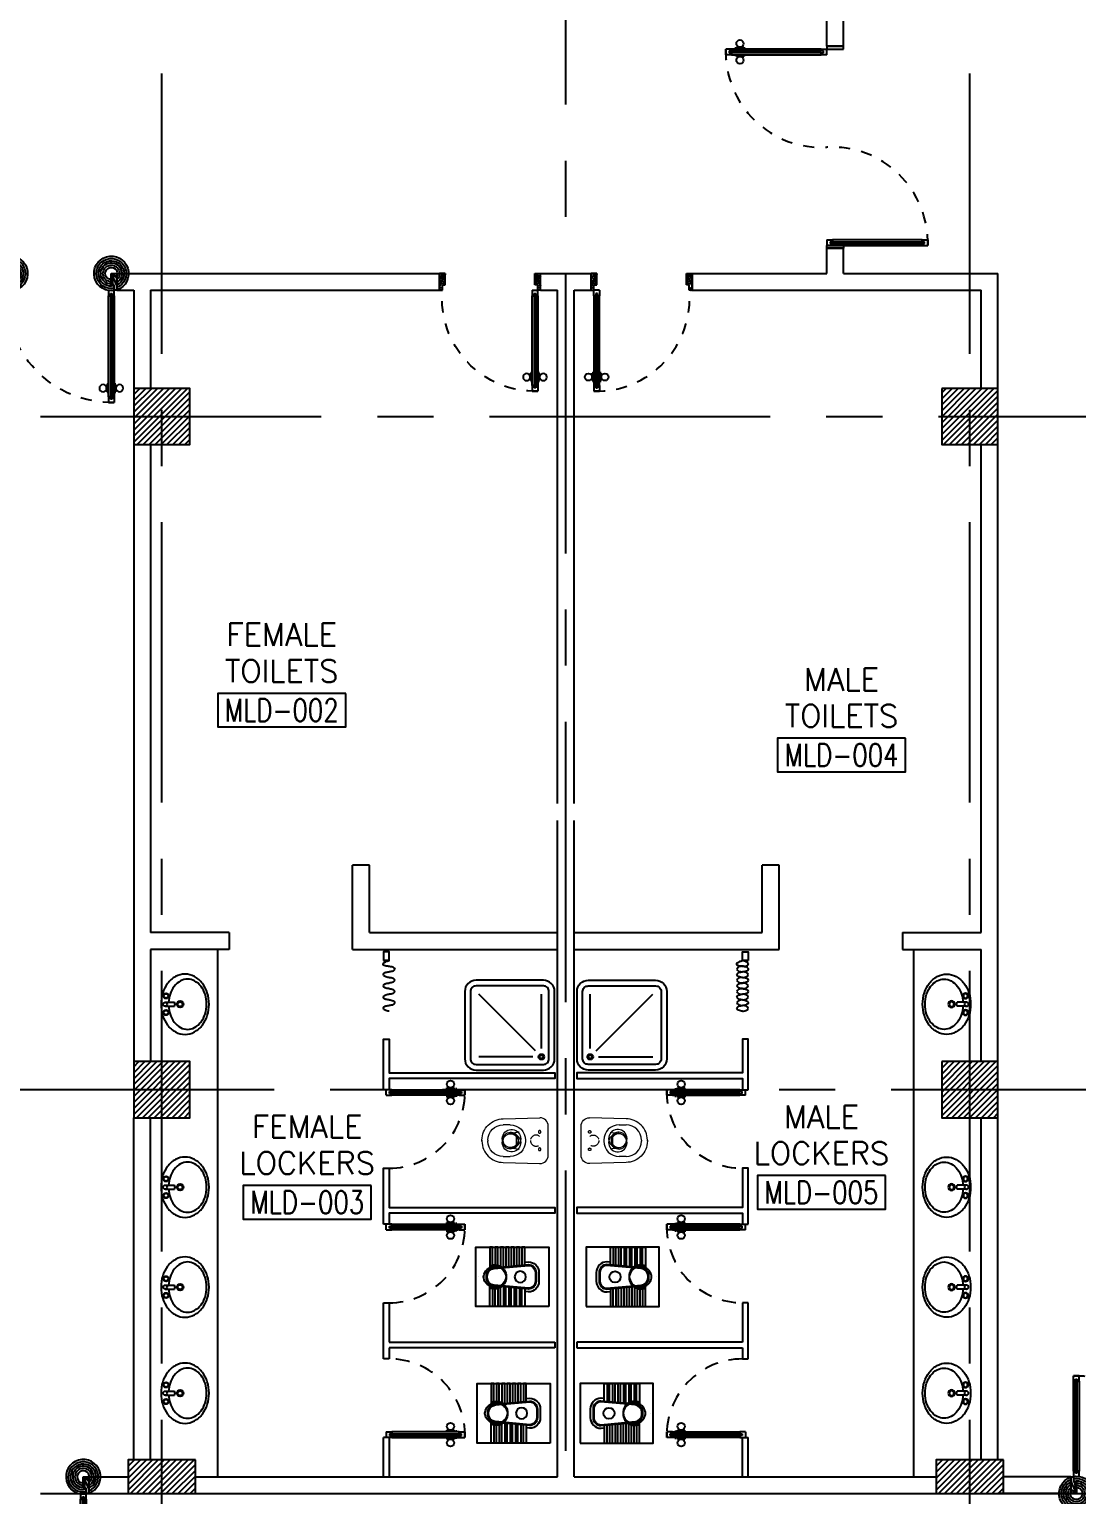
# Model space of a CAD drawing. Extents: x 0 to 93.3, y -13.5 to 76.8.
# Drawn here: x 12.6 to 21.93, y 33.01 to 46.07 of the extents above; entities that cross this region are included whole.
import ezdxf
from ezdxf.enums import TextEntityAlignment as Align

# ---------------------------------------------------------------- set-up
doc = ezdxf.new("R2010")
doc.units = 0
doc.header["$MEASUREMENT"] = 0
for name, pattern in [('CENTERX2', [4, 2.5, -0.5, 0.5, -0.5]), ('HIDDEN', [0.375, 0.25, -0.125]), ('HIDDEN2', [0.1875, 0.125, -0.0625])]:
    doc.linetypes.add(name, pattern=pattern)
doc.layers.get('0').update_dxf_attribs({"color": 11, "linetype": 'CONTINUOUS'})
for name, color, linetype in [('AXES', 11, 'CENTERX2'), ('COL', 11, 'CONTINUOUS'), ('CURT', 11, 'CONTINUOUS'), ('DIM', 11, 'CONTINUOUS'), ('DOOR', 11, 'CONTINUOUS'), ('FIX', 11, 'CONTINUOUS'), ('HAT', 11, 'CONTINUOUS'), ('PART', 11, 'CONTINUOUS'), ('RM-BOX', 11, 'CONTINUOUS'), ('RM-NAME', 11, 'CONTINUOUS'), ('RM-NO', 11, 'CONTINUOUS'), ('WALL', 11, 'CONTINUOUS')]:
    doc.layers.add(name, color=color, linetype=linetype)
doc.styles.add('ROMANS', font='ROMANS.shx', dxfattribs={"width": 0.6})

# ---------------------------------------------------------------- blocks, each defined once
blk = doc.blocks.new('A$C272A55A0')
at = {"layer": 'DOOR', "color": 0, "linetype": 'ByBlock'}
for p, q in [((0, 900), (0, 1050)), ((50, 1050), (0, 1050)), ((50, 950), (50, 1050)), ((1750, 950), (1750, 1050)), ((1750, 1050), (1800, 1050)), ((1800, 1050), (1800, 900)), ((25, 950), (50, 950)), ((25, 900), (25, 950)), ((1775, 950), (1750, 950)), ((1775, 900), (1775, 950)), ((0, 900), (25, 900)), ((75, 900), (25, 900)), ((25, 850), (25, 900)), ((42, 850), (25, 850)), ((58, 870), (42, 870)), ((42, 870), (42, 850)), ((58, 850), (58, 870)), ((75, 850), (58, 850)), ((75, 900), (75, 850)), ((1725, 900), (1775, 900)), ((1725, 900), (1725, 850)), ((1725, 850), (1742, 850)), ((1742, 870), (1758, 870)), ((1742, 850), (1742, 870)), ((1758, 870), (1758, 850)), ((1758, 850), (1775, 850)), ((1800, 900), (1775, 900)), ((1775, 850), (1775, 900)), ((1718, 160), (1709, 160)), ((1709, 95), (1709, 160)), ((1725, 173), (1718, 173)), ((1718, 173), (1718, 83)), ((1718, 95), (1718, 160)), ((1775, 173), (1782, 173)), ((1782, 173), (1782, 83)), ((1782, 160), (1791, 160)), ((1782, 95), (1782, 160)), ((1791, 95), (1791, 160)), ((25, 50), (42, 50)), ((25, 50), (25, 0)), ((25, 0), (75, 0)), ((75, 0), (25, 0)), ((42, 50), (42, 30)), ((42, 30), (58, 30)), ((58, 50), (75, 50)), ((58, 50), (58, 30)), ((75, 50), (75, 0)), ((1718, 95), (1709, 95)), ((1725, 83), (1718, 83)), ((1742, 50), (1725, 50)), ((1725, 50), (1725, 0)), ((1775, 0), (1725, 0)), ((1725, 0), (1775, 0)), ((1742, 50), (1742, 30)), ((1758, 30), (1742, 30)), ((1775, 50), (1758, 50)), ((1758, 50), (1758, 30)), ((1775, 83), (1782, 83)), ((1775, 50), (1775, 0)), ((1782, 95), (1791, 95))]:
    blk.add_line(p, q, dxfattribs=at)
at = {"layer": 'DOOR', "color": 9, "linetype": 'ByBlock'}
for p, q in [((50, 1050), (0, 1010)), ((50, 1050), (0, 937)), ((50, 1050), (37, 950)), ((1750, 1050), (1800, 1010)), ((1750, 1050), (1800, 937)), ((1750, 1050), (1763, 950))]:
    blk.add_line(p, q, dxfattribs=at)
at = {"layer": 'DOOR', "linetype": 'ByBlock'}
for p, q in [((25, 850), (25, 50)), ((42, 850), (42, 50)), ((58, 850), (58, 50)), ((75, 50), (75, 850)), ((1725, 50), (1725, 850)), ((1742, 850), (1742, 50)), ((1758, 850), (1758, 50)), ((1775, 850), (1775, 50))]:
    blk.add_line(p, q, dxfattribs=at)
at = {"layer": 'DOOR', "color": 0, "linetype": 'ByBlock'}
for centre in [(1676, 128), (1824, 128)]:
    blk.add_circle(centre, 32.4, dxfattribs=at)
at = {"layer": 'DOOR', "color": 9, "linetype": 'ByBlock'}
for centre, radius, start, end in [((50, 1050), 34.4, 180, 270), ((50, 1050), 14.4, 180, 270), ((1750, 1050), 14.4, 270, 0), ((1750, 1050), 34.4, 270, 0), ((50, 1050), 54.4, 203.2074, 270), ((50, 1050), 74.4, 227.7764, 270), ((50, 1050), 94.4, 238.0182, 270), ((50, 1050), 114, 244.0838, 257.3774), ((50, 1050), 134, 248.1598, 259.28), ((1750, 1050), 54.4, 270, 336.7926), ((1750, 1050), 74.4, 270, 312.2236), ((1750, 1050), 94.4, 270, 301.9818), ((1750, 1050), 114, 282.6226, 295.9162), ((1750, 1050), 134, 280.72, 291.8402), ((50, 1050), 154, 251.1053, 256.2858), ((1750, 1050), 154, 283.7142, 288.8947)]:
    blk.add_arc(centre, radius, start, end, dxfattribs=at)
at = {"layer": 'DOOR', "linetype": 'HIDDEN', "ltscale": 0.5}
for centre, start, end in [((50, 851), 268.3174, 3.2965), ((1750, 851), 176.7035, 271.6826)]:
    blk.add_arc(centre, 851, start, end, dxfattribs=at)
at = {"layer": 'WALL', "linetype": 'ByBlock'}
blk.add_line((1800, 900), (1800, 1050), dxfattribs=at)
blk = doc.blocks.new('COL50')
at = {"layer": 'COL'}
blk.add_lwpolyline([(-250, 250), (-250, -250), (250, -250), (250, 250)], close=True, dxfattribs=at)
blk = doc.blocks.new('*X90')
at = {"color": 0}
for p, q in [((193089, 47937), (193552, 48401)), ((193089, 47990), (193499, 48401)), ((193089, 48043), (193446, 48401)), ((193089, 48096), (193393, 48401)), ((193089, 48149), (193340, 48401)), ((193089, 48202), (193287, 48401)), ((193089, 48255), (193234, 48401)), ((193089, 48308), (193181, 48401)), ((193089, 48361), (193128, 48401)), ((193105, 47901), (193589, 48384)), ((193158, 47901), (193589, 48331)), ((193211, 47901), (193589, 48278)), ((193264, 47901), (193589, 48225)), ((193318, 47901), (193589, 48172)), ((193371, 47901), (193589, 48119)), ((193424, 47901), (193589, 48066)), ((193477, 47901), (193589, 48013)), ((193530, 47901), (193589, 47960)), ((193583, 47901), (193589, 47907))]:
    blk.add_line(p, q, dxfattribs=at)
blk = doc.blocks.new('RM1')
at = {"layer": 'RM-BOX'}
blk.add_lwpolyline([(570, -200), (-570, -200), (-570, -500), (570, -500)], close=True, dxfattribs=at)
at = {"layer": 'RM-NAME', "style": 'ROMANS'}
for tag, p in [('ROOMNAME1', (0, 324)), ('ROOMNAME2', (0, 0))]:
    blk.add_attdef(tag, text='', height=200, dxfattribs=at).set_placement(p, align=Align.MIDDLE)
at = {"layer": 'RM-NO', "style": 'ROMANS', "width": 0.8}
blk.add_attdef('ROOMNO', text='', height=200, dxfattribs=at).set_placement((0, -350), align=Align.MIDDLE)
blk = doc.blocks.new('CURT2')
at = {"layer": 'CURT'}
blk.add_lwpolyline([(0, 0, -0.116434), (-19, -31, -0.116434), (-50, -50, -0.56066), (-101, -7, 0.45929), (-150, 50, 0.414214), (-200, 0, -0.414214), (-250, -50, -0.414214), (-300, 0, 0.414214), (-350, 50, 0.414214), (-400, 0, -0.414214), (-450, -50, -0.414214), (-500, 0, 0.414214), (-550, 50, 0.414214), (-600, 0, -0.414214), (-650, -50, -0.414214), (-700, 0, 0.414214), (-750, 50, 0.414214), (-800, 0, -0.414214), (-850, -50, -0.414214), (-900, 0, 0.414214)], format="xyb", dxfattribs=at)
blk = doc.blocks.new('A$C24ED45A6')
at = {"layer": 'DOOR', "color": 0, "linetype": 'ByBlock'}
for p, q in [((909, 1055), (909, 990)), ((918, 1055), (909, 1055)), ((918, 978), (918, 1068)), ((925, 1068), (918, 1068)), ((918, 1055), (918, 990)), ((925, 1100), (925, 1150)), ((925, 1150), (975, 1150)), ((975, 1150), (925, 1150)), ((942, 1100), (925, 1100)), ((942, 1100), (942, 1120)), ((958, 1120), (942, 1120)), ((958, 1100), (958, 1120)), ((975, 1100), (958, 1100)), ((975, 1100), (975, 1150)), ((975, 1068), (982, 1068)), ((982, 978), (982, 1068)), ((982, 1055), (982, 990)), ((982, 1055), (991, 1055)), ((991, 1055), (991, 990)), ((918, 990), (909, 990)), ((925, 978), (918, 978)), ((975, 978), (982, 978)), ((982, 990), (991, 990)), ((0, 0), (0, 150)), ((0, 150), (25, 150)), ((25, 150), (25, 100)), ((925, 150), (925, 200)), ((925, 200), (942, 200)), ((925, 150), (975, 150)), ((942, 200), (942, 180)), ((942, 180), (958, 180)), ((958, 180), (958, 200)), ((958, 200), (975, 200)), ((975, 200), (975, 150)), ((1000, 150), (975, 150)), ((975, 150), (975, 100)), ((1000, 150), (1000, 0)), ((50, 0), (0, 0)), ((25, 100), (50, 100)), ((50, 100), (50, 0)), ((975, 100), (950, 100)), ((950, 100), (950, 0)), ((950, 0), (1000, 0))]:
    blk.add_line(p, q, dxfattribs=at)
at = {"layer": 'DOOR', "linetype": 'ByBlock'}
for p, q in [((925, 1100), (925, 200)), ((942, 200), (942, 1100)), ((958, 200), (958, 1100)), ((975, 200), (975, 1100))]:
    blk.add_line(p, q, dxfattribs=at)
at = {"layer": 'DOOR', "color": 9, "linetype": 'ByBlock'}
for p, q in [((50, 0), (0, 114)), ((50, 0), (0, 40)), ((50, 0), (37, 100)), ((950, 0), (1000, 114)), ((950, 0), (963, 100)), ((950, 0), (1000, 40))]:
    blk.add_line(p, q, dxfattribs=at)
at = {"layer": 'DOOR', "color": 0, "linetype": 'ByBlock'}
for centre in [(876, 1023), (1024, 1023)]:
    blk.add_circle(centre, 32.4, dxfattribs=at)
at = {"layer": 'DOOR', "linetype": 'HIDDEN', "ltscale": 0.5}
blk.add_arc((950, 222), 928, 88.456, 184.4816, dxfattribs=at)
at = {"layer": 'DOOR', "color": 9, "linetype": 'ByBlock'}
for centre, radius, start, end in [((50, 0), 154, 103.7142, 108.8947), ((50, 0), 134, 100.72, 111.8402), ((950, 0), 134, 68.1598, 79.28), ((950, 0), 154, 71.1053, 76.2858), ((50, 0), 114, 102.6226, 115.9162), ((50, 0), 94.4, 90, 121.9818), ((50, 0), 74.4, 90, 132.2236), ((50, 0), 54.4, 90, 156.7926), ((50, 0), 34.4, 90, 180), ((50, 0), 14.4, 90, 180), ((950, 0), 94.4, 58.0182, 90), ((950, 0), 74.4, 47.7764, 90), ((950, 0), 54.4, 23.2074, 90), ((950, 0), 34.4, 0, 90), ((950, 0), 14.4, 0, 90), ((950, 0), 114, 64.0838, 77.3774)]:
    blk.add_arc(centre, radius, start, end, dxfattribs=at)
at = {"layer": 'WALL'}
blk.add_line((1000, 0), (1000, 150), dxfattribs=at)
blk = doc.blocks.new('DOOR90')
at = {"layer": 'DOOR', "color": 7, "linetype": 'ByBlock'}
for p, q in [((-150, 0), (0, 0)), ((-150, 0), (-150, -25)), ((0, -50), (-114, 0)), ((0, -50), (-40, 0)), ((0, -50), (0, 0)), ((-1000, -25), (-1050, -25)), ((-1050, -75), (-1050, -25)), ((-1050, -25), (-1050, -75)), ((-1000, -75), (-1050, -75)), ((-1000, -42), (-1020, -42)), ((-1020, -42), (-1020, -58)), ((-1000, -58), (-1020, -58)), ((-1000, -25), (-1000, -42)), ((-1000, -58), (-1000, -75)), ((-878, -18), (-968, -18)), ((-968, -25), (-968, -18)), ((-968, -75), (-968, -82)), ((-878, -82), (-968, -82)), ((-955, -9), (-890, -9)), ((-955, -18), (-955, -9)), ((-955, -18), (-890, -18)), ((-955, -82), (-890, -82)), ((-955, -82), (-955, -91)), ((-955, -91), (-890, -91)), ((-890, -18), (-890, -9)), ((-890, -82), (-890, -91)), ((-878, -25), (-878, -18)), ((-878, -75), (-878, -82)), ((-200, -25), (-150, -25)), ((-200, -42), (-200, -25)), ((-180, -42), (-200, -42)), ((-200, -58), (-180, -58)), ((-200, -75), (-200, -58)), ((-150, -75), (-200, -75)), ((-180, -58), (-180, -42)), ((-150, -25), (-100, -25)), ((-150, -75), (-150, -25)), ((-100, -25), (-100, -50)), ((0, -50), (-100, -37)), ((-100, -50), (0, -50)), ((-150, -875), (-100, -875)), ((-150, -900), (-150, -875)), ((-150, -900), (0, -900)), ((0, -900), (-150, -900)), ((0, -850), (-114, -900)), ((-100, -875), (-100, -850)), ((0, -850), (-100, -863)), ((-100, -850), (0, -850)), ((0, -850), (-40, -900)), ((0, -850), (0, -900))]:
    blk.add_line(p, q, dxfattribs=at)
at = {"layer": 'DOOR', "linetype": 'ByBlock'}
for p, q in [((-200, -25), (-1000, -25)), ((-200, -42), (-1000, -42)), ((-200, -58), (-1000, -58)), ((-1000, -75), (-200, -75))]:
    blk.add_line(p, q, dxfattribs=at)
at = {"layer": 'DOOR', "color": 7, "linetype": 'ByBlock'}
for centre in [(-923, 24), (-923, -124)]:
    blk.add_circle(centre, 32.4, dxfattribs=at)
for centre, radius, start, end in [((0, -50), 154, 161.1053, 166.2858), ((0, -50), 94.4, 148.0182, 180), ((0, -50), 134, 158.1598, 169.28), ((0, -50), 114, 154.0838, 167.3774), ((0, -50), 74.4, 137.7764, 180), ((0, -50), 54.4, 113.2074, 180), ((0, -50), 34.4, 90, 180), ((0, -50), 14.4, 90, 180), ((0, -850), 154, 193.7142, 198.8947), ((0, -850), 134, 190.72, 201.8402), ((0, -850), 94.4, 180, 211.9818), ((0, -850), 74.4, 180, 222.2236), ((0, -850), 54.4, 180, 246.7926), ((0, -850), 34.4, 180, 270), ((0, -850), 14.4, 180, 270)]:
    blk.add_arc(centre, radius, start, end, dxfattribs=at)
at = {"layer": 'DOOR', "linetype": 'HIDDEN', "ltscale": 0.5}
blk.add_arc((-222, -50), 828, 178.2701, 275.003, dxfattribs=at)
blk = doc.blocks.new('*X120')
at = {"color": 0}
for p, q in [((73379, 41931), (73850, 42401)), ((73379, 41984), (73797, 42401)), ((73379, 42037), (73744, 42401)), ((73379, 42090), (73690, 42401)), ((73379, 42143), (73637, 42401)), ((73379, 42196), (73584, 42401)), ((73379, 42249), (73531, 42401)), ((73379, 42302), (73478, 42401)), ((73379, 42355), (73425, 42401)), ((73403, 41901), (73879, 42378)), ((73456, 41901), (73879, 42325)), ((73509, 41901), (73879, 42272)), ((73562, 41901), (73879, 42219)), ((73615, 41901), (73879, 42165)), ((73668, 41901), (73879, 42112)), ((73721, 41901), (73879, 42059)), ((73774, 41901), (73879, 42006)), ((73827, 41901), (73879, 41953))]:
    blk.add_line(p, q, dxfattribs=at)
blk = doc.blocks.new('*X118')
at = {"color": 0}
for p, q in [((73379, 47923), (73857, 48401)), ((73379, 47976), (73804, 48401)), ((73379, 48029), (73751, 48401)), ((73379, 48082), (73698, 48401)), ((73379, 48136), (73645, 48401)), ((73379, 48189), (73592, 48401)), ((73379, 48242), (73539, 48401)), ((73379, 48295), (73486, 48401)), ((73379, 48348), (73433, 48401)), ((73410, 47901), (73879, 48370)), ((73463, 47901), (73879, 48317)), ((73516, 47901), (73879, 48264)), ((73569, 47901), (73879, 48211)), ((73622, 47901), (73879, 48158)), ((73675, 47901), (73879, 48105)), ((73728, 47901), (73879, 48052)), ((73781, 47901), (73879, 47999)), ((73834, 47901), (73879, 47946))]:
    blk.add_line(p, q, dxfattribs=at)
blk = doc.blocks.new('WC')
at = {"layer": 'FIX', "lineweight": 20}
for p, q in [((475, 141), (538, 141)), ((339, 5), (339, -5)), ((395, 76), (490, 60)), ((534, 24), (540, 0)), ((540, 0), (534, -24)), ((674, 5), (674, -5)), ((490, -60), (395, -76)), ((213, -204), (210, -204)), ((538, -141), (475, -141))]:
    blk.add_line(p, q, dxfattribs=at)
at = {"layer": 'FIX', "linetype": 'Continuous', "lineweight": 20}
blk.add_line((420, -47), (420, 45), dxfattribs=at)
at = {"layer": 'FIX', "lineweight": 20}
for points in [[(210, -204, -0.414214), (137, -131), (137, 0), (137, 131, -0.414214), (210, 204)], [(727, -5), (727, 5, 0.414214), (538, 194), (210, 204)], [(727, 5), (727, -5, -0.414214), (538, -194), (210, -204)]]:
    blk.add_lwpolyline(points, format="xyb", dxfattribs=at)
at = {"layer": 'FIX', "linetype": 'HIDDEN2', "lineweight": 20, "ltscale": 0.3}
blk.add_circle((245, 0), 49.8, dxfattribs=at)
at = {"layer": 'FIX', "linetype": 'HIDDEN', "lineweight": 20, "ltscale": 0.05}
for centre in [(213, 78), (213, -77)]:
    blk.add_circle(centre, 11.6, dxfattribs=at)
at = {"layer": 'FIX', "lineweight": 20}
for centre, radius, start, end in [((475, 5), 136, 90, 180), ((538, 5), 136, 360, 90), ((464, -18), 82, 51.0758, 71.504), ((473, -7), 68.2, 27.1532, 51.0758), ((475, -5), 136, 180, 270), ((464, 18), 82, 288.496, 308.9242), ((473, 7), 68.2, 308.9242, 332.8468), ((538, -5), 136, 270, 0)]:
    blk.add_arc(centre, radius, start, end, dxfattribs=at)
at = {"layer": 'FIX', "linetype": 'Continuous', "lineweight": 20}
for centre, start, end in [((443, 46), 88.3879, 182.3338), ((442, -46), 177.6662, 271.6121)]:
    blk.add_arc(centre, 22.3, start, end, dxfattribs=at)
blk = doc.blocks.new('AWC')
at = {"layer": 'FIX'}
for p, q in [((-726, 265), (-726, 66)), ((-700, 265), (-726, 265)), ((-700, 79), (-700, 265)), ((-678, 265), (-678, 82)), ((-652, 265), (-678, 265)), ((-652, 84), (-652, 265)), ((-630, 265), (-630, 86)), ((-604, 265), (-630, 265)), ((-604, 89), (-604, 265)), ((-582, 265), (-582, 91)), ((-556, 265), (-582, 265)), ((-556, 93), (-556, 265)), ((-534, 265), (-534, 95)), ((-508, 265), (-534, 265)), ((-508, 98), (-508, 265)), ((-486, 265), (-486, 100)), ((-460, 265), (-486, 265)), ((-460, 102), (-460, 265)), ((-438, 265), (-438, 104)), ((-412, 265), (-438, 265)), ((-412, 106), (-412, 265)), ((-384, 134), (-412, 131)), ((-825, 0), (-825, 0)), ((-780, 7), (-780, -7)), ((-755, 7), (-755, -7)), ((-748, 7), (-748, -7)), ((-382, 109), (-687, 81)), ((-312, -39), (-312, 39)), ((-287, -39), (-287, 39)), ((-726, -265), (-726, -66)), ((-700, -79), (-700, -265)), ((-687, -81), (-382, -109)), ((-678, -265), (-678, -82)), ((-652, -84), (-652, -265)), ((-630, -265), (-630, -86)), ((-604, -89), (-604, -265)), ((-582, -265), (-582, -91)), ((-556, -93), (-556, -265)), ((-534, -265), (-534, -95)), ((-508, -98), (-508, -265)), ((-486, -265), (-486, -100)), ((-460, -102), (-460, -265)), ((-438, -265), (-438, -104)), ((-412, -106), (-412, -265)), ((-412, -131), (-384, -134)), ((-700, -265), (-726, -265)), ((-652, -265), (-678, -265)), ((-604, -265), (-630, -265)), ((-556, -265), (-582, -265)), ((-508, -265), (-534, -265)), ((-460, -265), (-486, -265)), ((-412, -265), (-438, -265))]:
    blk.add_line(p, q, dxfattribs=at)
at = {"layer": 'FIX', "color": 32}
for p, q in [((-381, 102), (-686, 74)), ((-319, -39), (-319, 39)), ((-686, -74), (-381, -102))]:
    blk.add_line(p, q, dxfattribs=at)
at = {"layer": 'FIX'}
blk.add_lwpolyline([(-198, 265), (-848, 265), (-848, -265), (-198, -265)], close=True, dxfattribs=at)
at = {"layer": 'FIX', "color": 32}
blk.add_circle((-454, 0), 50, dxfattribs=at)
at = {"layer": 'FIX'}
for centre, radius, start, end in [((-382, 39), 95, 0, 90.1311), ((-680, 7), 100, 117.0426, 180), ((-680, 7), 75, 95.2114, 180), ((-382, 39), 70, 0, 90.1311), ((-680, -7), 100, 180, 242.9574), ((-680, -7), 75, 180, 264.7886), ((-382, -39), 95, 270, 0), ((-382, -39), 70, 270, 0)]:
    blk.add_arc(centre, radius, start, end, dxfattribs=at)
at = {"layer": 'FIX', "color": 32}
for centre, radius, start, end in [((-680, 7), 68, 95.2114, 180), ((-382, 39), 63, 0, 90.1311), ((-680, -7), 68, 180, 264.7886), ((-382, -39), 63, 270, 0)]:
    blk.add_arc(centre, radius, start, end, dxfattribs=at)
blk = doc.blocks.new('*X119')
at = {"color": 0}
for p, q in [((80579, 41918), (81062, 42401)), ((80579, 41971), (81009, 42401)), ((80579, 42024), (80956, 42401)), ((80579, 42077), (80903, 42401)), ((80579, 42130), (80850, 42401)), ((80579, 42183), (80797, 42401)), ((80579, 42236), (80744, 42401)), ((80579, 42289), (80691, 42401)), ((80579, 42342), (80638, 42401)), ((80579, 42395), (80585, 42401)), ((80615, 41901), (81079, 42365)), ((80668, 41901), (81079, 42312)), ((80721, 41901), (81079, 42259)), ((80774, 41901), (81079, 42206)), ((80827, 41901), (81079, 42153)), ((80880, 41901), (81079, 42100)), ((80933, 41901), (81079, 42047)), ((80986, 41901), (81079, 41994)), ((81039, 41901), (81079, 41941))]:
    blk.add_line(p, q, dxfattribs=at)
blk = doc.blocks.new('fe-door')
at = {"layer": 'DOOR', "color": 0, "linetype": 'ByBlock'}
for p, q in [((-900, 1775), (-900, 1725)), ((-900, 1725), (-900, 1775)), ((-850, 1775), (-900, 1775)), ((-850, 1725), (-900, 1725)), ((-870, 1758), (-870, 1742)), ((-850, 1758), (-870, 1758)), ((-850, 1742), (-870, 1742)), ((-850, 1775), (-850, 1758)), ((-850, 1742), (-850, 1725)), ((-818, 1775), (-818, 1782)), ((-728, 1782), (-818, 1782)), ((-818, 1725), (-818, 1718)), ((-728, 1718), (-818, 1718)), ((-805, 1782), (-805, 1791)), ((-805, 1791), (-740, 1791)), ((-805, 1782), (-740, 1782)), ((-805, 1718), (-805, 1709)), ((-805, 1718), (-740, 1718)), ((-805, 1709), (-740, 1709)), ((-740, 1782), (-740, 1791)), ((-740, 1718), (-740, 1709)), ((-728, 1775), (-728, 1782)), ((-728, 1725), (-728, 1718)), ((-50, 1758), (-50, 1775)), ((-50, 1775), (0, 1775)), ((-30, 1758), (-50, 1758)), ((-50, 1725), (-50, 1742)), ((-50, 1742), (-30, 1742)), ((0, 1725), (-50, 1725)), ((-30, 1742), (-30, 1758)), ((150, 1800), (0, 1800)), ((0, 1800), (0, 1775)), ((0, 1725), (0, 1775)), ((0, 1775), (150, 1775)), ((150, 1775), (150, 1800)), ((0, 75), (0, 25)), ((0, 75), (50, 75)), ((0, 0), (0, 25)), ((0, 25), (50, 25)), ((150, 25), (0, 25)), ((0, 0), (150, 0)), ((30, 58), (30, 42)), ((50, 58), (30, 58)), ((30, 42), (50, 42)), ((50, 75), (50, 58)), ((50, 42), (50, 25)), ((150, 25), (150, 0)), ((850, 58), (850, 75)), ((850, 75), (900, 75)), ((850, 58), (870, 58)), ((850, 25), (850, 42)), ((850, 42), (870, 42)), ((850, 25), (900, 25)), ((870, 42), (870, 58)), ((900, 25), (900, 75)), ((900, 75), (900, 25))]:
    blk.add_line(p, q, dxfattribs=at)
at = {"layer": 'DOOR', "linetype": 'ByBlock'}
for p, q in [((-50, 1775), (-850, 1775)), ((-50, 1758), (-850, 1758)), ((-50, 1742), (-850, 1742)), ((-850, 1725), (-50, 1725)), ((850, 75), (50, 75)), ((50, 58), (850, 58)), ((50, 42), (850, 42)), ((50, 25), (850, 25))]:
    blk.add_line(p, q, dxfattribs=at)
at = {"layer": 'DOOR', "color": 0, "linetype": 'ByBlock'}
for centre in [(-773, 1824), (-773, 1676)]:
    blk.add_circle(centre, 32.4, dxfattribs=at)
at = {"layer": 'DOOR', "linetype": 'HIDDEN', "ltscale": 0.5}
for centre, start, end in [((-49, 1750), 178.3174, 273.2965), ((49, 50), 358.3174, 93.2965)]:
    blk.add_arc(centre, 851, start, end, dxfattribs=at)
at = {"layer": 'WALL'}
for p, q in [((0, 1800), (150, 1800)), ((0, 0), (150, 0))]:
    blk.add_line(p, q, dxfattribs=at)
at = {"layer": 'WALL', "linetype": 'ByBlock'}
blk.add_line((0, 1800), (150, 1800), dxfattribs=at)
blk = doc.blocks.new('OV')
for p, q in [((-0.02, -0.041), (-0.02, -0.135)), ((0.02, -0.041), (0.02, -0.135))]:
    blk.add_line(p, q)
blk.add_lwpolyline([(-0.3, -0.239, 0.126028), (-0.276, -0.332, 0.105961), (-0.207, -0.412, 0.086149), (-0.113, -0.46, 0.075973), (0, -0.478, 0.075973), (0.113, -0.46, 0.086149), (0.207, -0.412, 0.105961), (0.276, -0.332, 0.126028), (0.3, -0.239, 0.126028), (0.276, -0.145, 0.105961), (0.207, -0.065, 0.086149), (0.113, -0.017, 0.075973), (0, 0, 0.075973), (-0.113, -0.017, 0.086149), (-0.207, -0.065, 0.105961), (-0.276, -0.145, 0.126028)], format="xyb", close=True)
for points in [[(-0.25, -0.264, 0.126028), (-0.232, -0.333, 0.105961), (-0.177, -0.398, 0.086149), (-0.099, -0.438, 0.075973), (0, -0.453, 0.075973), (0.099, -0.438, 0.086149), (0.177, -0.398, 0.105961), (0.232, -0.333, 0.126028), (0.25, -0.264, 0.126028), (0.232, -0.195, 0.105961), (0.177, -0.13, 0.086149), (0.099, -0.09, 0.060606), (0.02, -0.076, 0.075973)], [(-0.02, -0.076, 0.060606), (-0.099, -0.09, 0.086149), (-0.177, -0.13, 0.105961), (-0.232, -0.195, 0.126028), (-0.25, -0.264, 0.126028)]]:
    blk.add_lwpolyline(points, format="xyb")
for centre, radius in [((-0.083, -0.05), 0.027), ((-0.083, -0.05), 0.022), ((0, -0.041), 0.0202), ((0.083, -0.05), 0.027), ((0.083, -0.05), 0.022), ((0, -0.19), 0.0332), ((0, -0.19), 0.0232)]:
    blk.add_circle(centre, radius)
blk.add_arc((0, -0.099), 0.0409, 240.429, 299.571)

msp = doc.modelspace()

# ---------------------------------------------------------------- hatches: boundary and pattern name
at = {"layer": 'HAT'}
h = msp.add_hatch(dxfattribs=at)
h.set_pattern_fill('ANSI31', color=256, scale=0.3, style=0)
h.set_pattern_definition([(45, (-344.765687, -5.511), (-0.0265165043, 0.0265165043), [])])
h.paths.add_polyline_path([(13.7795, 33.02), (13.7795, 33.32), (13.4795, 33.32), (13.4795, 33.02)])
h.paths.add_polyline_path([(14.0795, 33.02), (14.0795, 33.32), (13.7795, 33.32), (13.7795, 33.02)])
h = msp.add_hatch(dxfattribs=at)
h.set_pattern_fill('ANSI31', color=256, scale=0.3, style=0)
h.set_pattern_definition([(45, (-337.565687, -5.511), (-0.0265165043, 0.0265165043), [])])
h.paths.add_polyline_path([(20.9795, 33.02), (20.9795, 33.32), (20.6795, 33.32), (20.6795, 33.02)])
h.paths.add_polyline_path([(21.2795, 33.02), (21.2795, 33.32), (20.9795, 33.32), (20.9795, 33.02)])

# ---------------------------------------------------------------- linework, layer by layer
at = {"layer": 'AXES'}
for p, q in [((13.7795, -12.8215), (13.7795, 76.0748)), ((20.9795, -12.8215), (20.9795, 76.0748)), ((17.3795, 5.4), (17.3795, 63.97)), ((0.7, 42.62), (22.7795, 42.62)), ((22.7795, 36.62), (0.7, 36.62)), ((0.7, 33.02), (22.7795, 33.02))]:
    msp.add_line(p, q, dxfattribs=at)
at = {"layer": 'COL'}
for points in [[(13.5295, 42.87), (13.5295, 42.37), (14.0295, 42.37), (14.0295, 42.87)], [(13.5295, 36.87), (13.5295, 36.37), (14.0295, 36.37), (14.0295, 36.87)], [(14.0795, 33.32), (13.4795, 33.32), (13.4795, 33.02), (14.0795, 33.02)], [(21.2795, 33.32), (20.6795, 33.32), (20.6795, 33.02), (21.2795, 33.02)]]:
    msp.add_lwpolyline(points, close=True, dxfattribs=at)
at = {"layer": 'DOOR', "color": 97, "linetype": 'ByBlock'}
for p, q in [((15.8295, 36.62), (15.7795, 36.62)), ((18.9295, 36.62), (18.3295, 36.62)), ((18.2795, 35.42), (18.2795, 35.37)), ((18.2795, 35.37), (18.2795, 35.42)), ((18.3095, 35.403), (18.3095, 35.387))]:
    msp.add_line(p, q, dxfattribs=at)
at = {"layer": 'DOOR', "linetype": 'ByBlock'}
for p, q in [((15.7795, 36.57), (15.7795, 36.62)), ((15.8095, 36.603), (15.8295, 36.603)), ((15.8095, 36.587), (15.8095, 36.603)), ((15.8295, 36.587), (15.8095, 36.587)), ((15.8295, 36.62), (16.4295, 36.62)), ((15.8295, 36.603), (15.8295, 36.62)), ((15.8295, 36.603), (16.4295, 36.603)), ((15.8295, 36.587), (16.4295, 36.587)), ((15.8295, 36.57), (15.8295, 36.587)), ((16.3198, 36.6272), (16.3198, 36.6362)), ((16.3846, 36.6362), (16.3198, 36.6362)), ((16.3846, 36.6272), (16.3198, 36.6272)), ((16.3846, 36.6272), (16.3846, 36.6362)), ((16.3972, 36.62), (16.3972, 36.6272)), ((16.4072, 36.6272), (16.3972, 36.6272)), ((16.4072, 36.62), (16.4072, 36.6272)), ((16.4295, 36.62), (16.4295, 36.603)), ((16.4295, 36.62), (16.4795, 36.62)), ((16.4295, 36.603), (16.4495, 36.603)), ((16.4295, 36.587), (16.4295, 36.57)), ((16.4295, 36.587), (16.4495, 36.587)), ((16.4495, 36.603), (16.4495, 36.587)), ((16.4795, 36.62), (16.4795, 36.57)), ((16.4795, 36.57), (16.4795, 36.62)), ((18.2795, 36.62), (18.2795, 36.57)), ((18.2795, 36.57), (18.2795, 36.62)), ((18.3295, 36.62), (18.2795, 36.62)), ((18.3095, 36.603), (18.3095, 36.587)), ((18.3295, 36.603), (18.3095, 36.603)), ((18.3295, 36.587), (18.3095, 36.587)), ((18.3295, 36.62), (18.3295, 36.603)), ((18.9295, 36.603), (18.3295, 36.603)), ((18.9295, 36.587), (18.3295, 36.587)), ((18.3295, 36.587), (18.3295, 36.57)), ((18.3519, 36.6272), (18.3619, 36.6272)), ((18.3519, 36.62), (18.3519, 36.6272)), ((18.3619, 36.62), (18.3619, 36.6272)), ((18.3745, 36.6272), (18.3745, 36.6362)), ((18.3745, 36.6362), (18.4393, 36.6362)), ((18.3745, 36.6272), (18.4393, 36.6272)), ((18.4393, 36.6272), (18.4393, 36.6362)), ((18.9295, 36.62), (18.9795, 36.62)), ((18.9295, 36.603), (18.9295, 36.62)), ((18.9495, 36.603), (18.9295, 36.603)), ((18.9295, 36.587), (18.9495, 36.587)), ((18.9295, 36.57), (18.9295, 36.587)), ((18.9495, 36.587), (18.9495, 36.603)), ((18.9795, 36.57), (18.9795, 36.62)), ((15.7795, 36.57), (15.8295, 36.57)), ((16.4295, 36.57), (15.8295, 36.57)), ((16.3198, 36.5628), (16.3198, 36.5538)), ((16.3846, 36.5628), (16.3198, 36.5628)), ((16.3846, 36.5538), (16.3198, 36.5538)), ((16.3846, 36.5628), (16.3846, 36.5538)), ((16.3972, 36.57), (16.3972, 36.5628)), ((16.4072, 36.5628), (16.3972, 36.5628)), ((16.4072, 36.57), (16.4072, 36.5628)), ((16.4295, 36.57), (16.4795, 36.57)), ((18.3295, 36.57), (18.2795, 36.57)), ((18.3295, 36.57), (18.9295, 36.57)), ((18.3519, 36.57), (18.3519, 36.5628)), ((18.3519, 36.5628), (18.3619, 36.5628)), ((18.3619, 36.57), (18.3619, 36.5628)), ((18.3745, 36.5628), (18.3745, 36.5538)), ((18.3745, 36.5628), (18.4393, 36.5628)), ((18.3745, 36.5538), (18.4393, 36.5538)), ((18.4393, 36.5628), (18.4393, 36.5538)), ((18.9795, 36.57), (18.9295, 36.57)), ((15.8295, 35.42), (15.7795, 35.42)), ((15.7795, 35.37), (15.7795, 35.42)), ((15.8095, 35.403), (15.8295, 35.403)), ((15.8095, 35.387), (15.8095, 35.403)), ((15.8295, 35.42), (16.4295, 35.42)), ((15.8295, 35.403), (15.8295, 35.42)), ((15.8295, 35.403), (16.4295, 35.403)), ((16.3198, 35.4272), (16.3198, 35.4362)), ((16.3846, 35.4362), (16.3198, 35.4362)), ((16.3846, 35.4272), (16.3198, 35.4272)), ((16.3846, 35.4272), (16.3846, 35.4362)), ((16.3972, 35.42), (16.3972, 35.4272)), ((16.4072, 35.4272), (16.3972, 35.4272)), ((16.4072, 35.42), (16.4072, 35.4272)), ((16.4295, 35.42), (16.4295, 35.403)), ((16.4295, 35.42), (16.4795, 35.42)), ((16.4295, 35.403), (16.4495, 35.403)), ((16.4495, 35.403), (16.4495, 35.387)), ((16.4795, 35.42), (16.4795, 35.37)), ((16.4795, 35.37), (16.4795, 35.42)), ((18.3295, 35.42), (18.2795, 35.42)), ((18.3295, 35.403), (18.3095, 35.403)), ((18.9295, 35.42), (18.3295, 35.42)), ((18.3295, 35.42), (18.3295, 35.403)), ((18.9295, 35.403), (18.3295, 35.403)), ((18.3519, 35.4272), (18.3619, 35.4272)), ((18.3519, 35.42), (18.3519, 35.4272)), ((18.3619, 35.42), (18.3619, 35.4272)), ((18.3745, 35.4272), (18.3745, 35.4362)), ((18.3745, 35.4362), (18.4393, 35.4362)), ((18.3745, 35.4272), (18.4393, 35.4272)), ((18.4393, 35.4272), (18.4393, 35.4362)), ((18.9295, 35.42), (18.9795, 35.42)), ((18.9295, 35.403), (18.9295, 35.42)), ((18.9495, 35.403), (18.9295, 35.403)), ((18.9495, 35.387), (18.9495, 35.403)), ((18.9795, 35.37), (18.9795, 35.42)), ((15.7795, 35.37), (15.8295, 35.37)), ((15.8295, 35.387), (15.8095, 35.387)), ((15.8295, 35.387), (16.4295, 35.387)), ((15.8295, 35.37), (15.8295, 35.387)), ((16.4295, 35.37), (15.8295, 35.37)), ((16.3198, 35.3628), (16.3198, 35.3538)), ((16.3846, 35.3628), (16.3198, 35.3628)), ((16.3846, 35.3538), (16.3198, 35.3538)), ((16.3846, 35.3628), (16.3846, 35.3538)), ((16.3972, 35.37), (16.3972, 35.3628)), ((16.4072, 35.3628), (16.3972, 35.3628)), ((16.4072, 35.37), (16.4072, 35.3628)), ((16.4295, 35.387), (16.4295, 35.37)), ((16.4295, 35.387), (16.4495, 35.387)), ((16.4295, 35.37), (16.4795, 35.37)), ((18.3295, 35.37), (18.2795, 35.37)), ((18.3295, 35.387), (18.3095, 35.387)), ((18.9295, 35.387), (18.3295, 35.387)), ((18.3295, 35.387), (18.3295, 35.37)), ((18.3295, 35.37), (18.9295, 35.37)), ((18.3519, 35.37), (18.3519, 35.3628)), ((18.3519, 35.3628), (18.3619, 35.3628)), ((18.3619, 35.37), (18.3619, 35.3628)), ((18.3745, 35.3628), (18.3745, 35.3538)), ((18.3745, 35.3628), (18.4393, 35.3628)), ((18.3745, 35.3538), (18.4393, 35.3538)), ((18.4393, 35.3628), (18.4393, 35.3538)), ((18.9295, 35.387), (18.9495, 35.387)), ((18.9295, 35.37), (18.9295, 35.387)), ((18.9795, 35.37), (18.9295, 35.37)), ((15.7795, 33.57), (15.8295, 33.57)), ((15.7795, 33.57), (15.7795, 33.52)), ((16.4295, 33.57), (15.8295, 33.57)), ((15.8295, 33.57), (15.8295, 33.553)), ((16.3198, 33.5772), (16.3198, 33.5862)), ((16.3846, 33.5862), (16.3198, 33.5862)), ((16.3846, 33.5772), (16.3198, 33.5772)), ((16.3846, 33.5772), (16.3846, 33.5862)), ((16.3972, 33.57), (16.3972, 33.5772)), ((16.4072, 33.5772), (16.3972, 33.5772)), ((16.4072, 33.57), (16.4072, 33.5772)), ((16.4295, 33.553), (16.4295, 33.57)), ((16.4295, 33.57), (16.4795, 33.57)), ((16.4795, 33.52), (16.4795, 33.57)), ((16.4795, 33.57), (16.4795, 33.52)), ((18.2795, 33.52), (18.2795, 33.57)), ((18.2795, 33.57), (18.2795, 33.52)), ((18.3295, 33.57), (18.2795, 33.57)), ((18.3295, 33.57), (18.9295, 33.57)), ((18.3295, 33.553), (18.3295, 33.57)), ((18.3519, 33.5772), (18.3619, 33.5772)), ((18.3519, 33.57), (18.3519, 33.5772)), ((18.3619, 33.57), (18.3619, 33.5772)), ((18.3745, 33.5772), (18.3745, 33.5862)), ((18.3745, 33.5862), (18.4393, 33.5862)), ((18.3745, 33.5772), (18.4393, 33.5772)), ((18.4393, 33.5772), (18.4393, 33.5862)), ((18.9795, 33.57), (18.9295, 33.57)), ((18.9295, 33.57), (18.9295, 33.553)), ((18.9795, 33.57), (18.9795, 33.52)), ((15.8295, 33.52), (15.7795, 33.52)), ((15.8295, 33.553), (15.8095, 33.553)), ((15.8095, 33.553), (15.8095, 33.537)), ((15.8095, 33.537), (15.8295, 33.537)), ((15.8295, 33.553), (16.4295, 33.553)), ((15.8295, 33.537), (16.4295, 33.537)), ((15.8295, 33.537), (15.8295, 33.52)), ((15.8295, 33.52), (16.4295, 33.52)), ((16.3198, 33.5128), (16.3198, 33.5038)), ((16.3846, 33.5128), (16.3198, 33.5128)), ((16.3846, 33.5038), (16.3198, 33.5038)), ((16.3846, 33.5128), (16.3846, 33.5038)), ((16.3972, 33.52), (16.3972, 33.5128)), ((16.4072, 33.5128), (16.3972, 33.5128)), ((16.4072, 33.52), (16.4072, 33.5128)), ((16.4295, 33.553), (16.4495, 33.553)), ((16.4295, 33.52), (16.4295, 33.537)), ((16.4295, 33.537), (16.4495, 33.537)), ((16.4295, 33.52), (16.4795, 33.52)), ((16.4495, 33.537), (16.4495, 33.553)), ((18.3295, 33.52), (18.2795, 33.52)), ((18.3095, 33.537), (18.3095, 33.553)), ((18.3295, 33.553), (18.3095, 33.553)), ((18.3295, 33.537), (18.3095, 33.537)), ((18.9295, 33.553), (18.3295, 33.553)), ((18.3295, 33.52), (18.3295, 33.537)), ((18.9295, 33.537), (18.3295, 33.537)), ((18.9295, 33.52), (18.3295, 33.52)), ((18.3519, 33.52), (18.3519, 33.5128)), ((18.3519, 33.5128), (18.3619, 33.5128)), ((18.3619, 33.52), (18.3619, 33.5128)), ((18.3745, 33.5128), (18.3745, 33.5038)), ((18.3745, 33.5128), (18.4393, 33.5128)), ((18.3745, 33.5038), (18.4393, 33.5038)), ((18.4393, 33.5128), (18.4393, 33.5038)), ((18.9295, 33.553), (18.9495, 33.553)), ((18.9495, 33.537), (18.9295, 33.537)), ((18.9295, 33.537), (18.9295, 33.52)), ((18.9295, 33.52), (18.9795, 33.52)), ((18.9495, 33.553), (18.9495, 33.537))]:
    msp.add_line(p, q, dxfattribs=at)
for centre in [(16.3522, 36.6685), (18.4069, 36.6685), (16.3522, 36.5215), (18.4069, 36.5215), (16.3522, 35.4685), (18.4069, 35.4685), (16.3522, 35.3215), (18.4069, 35.3215), (16.3522, 33.6185), (18.4069, 33.6185), (16.3522, 33.4715), (18.4069, 33.4715)]:
    msp.add_circle(centre, 0.0324, dxfattribs=at)
at = {"layer": 'DOOR', "linetype": 'HIDDEN', "ltscale": 0.5}
for centre, start, end in [((15.805, 36.595), 269.96077, 2.12255), ((18.9541, 36.595), 177.87745, 270.03923), ((15.805, 35.395), 269.96077, 2.12255), ((18.9541, 35.395), 177.87745, 270.03923), ((15.805, 33.545), 357.87745, 90.03923), ((18.9541, 33.545), 89.96077, 182.12255)]:
    msp.add_arc(centre, 0.675, start, end, dxfattribs=at)
at = {"layer": 'FIX'}
for p, q in [((14.2795, 33.17), (14.2795, 37.8704)), ((20.4795, 33.17), (20.4795, 37.8704)), ((17.1088, 36.9657), (16.6045, 37.47)), ((17.1619, 36.9877), (17.1619, 37.47)), ((17.5972, 36.9877), (17.5972, 37.47)), ((17.6503, 36.9657), (18.1545, 37.47)), ((17.0869, 36.9127), (16.6045, 36.9127)), ((17.6722, 36.9127), (18.1545, 36.9127))]:
    msp.add_line(p, q, dxfattribs=at)
for points in [[(17.1795, 37.595), (16.5795, 37.595, 0.4142136), (16.4795, 37.495), (16.4795, 36.895, 0.4142136), (16.5795, 36.795), (17.1795, 36.795, 0.4142136), (17.2795, 36.895), (17.2795, 37.495, 0.4142136)], [(17.1795, 37.545), (16.5795, 37.545, 0.4142136), (16.5295, 37.495), (16.5295, 36.895, 0.4142136), (16.5795, 36.845), (17.1795, 36.845, 0.4142136), (17.2295, 36.895), (17.2295, 37.495, 0.4142136)], [(17.5795, 37.595), (18.1795, 37.595, -0.4142136), (18.2795, 37.495), (18.2795, 36.895, -0.4142136), (18.1795, 36.795), (17.5795, 36.795, -0.4142136), (17.4795, 36.895), (17.4795, 37.495, -0.4142136)], [(17.5795, 37.545), (18.1795, 37.545, -0.4142136), (18.2295, 37.495), (18.2295, 36.895, -0.4142136), (18.1795, 36.845), (17.5795, 36.845, -0.4142136), (17.5295, 36.895), (17.5295, 37.495, -0.4142136)]]:
    msp.add_lwpolyline(points, format="xyb", close=True, dxfattribs=at)
for centre, radius in [((17.1619, 36.9127), 0.025), ((17.1619, 36.9127), 0.015), ((17.5972, 36.9127), 0.025), ((17.5972, 36.9127), 0.015)]:
    msp.add_circle(centre, radius, dxfattribs=at)
at = {"layer": 'PART'}
for p, q in [((15.8045, 37.7704), (15.7545, 37.7704)), ((18.9545, 37.7704), (19.0045, 37.7704)), ((15.7545, 34.72), (15.805, 34.72)), ((15.7545, 34.22), (15.7545, 34.72)), ((15.805, 34.72), (15.805, 34.37)), ((19.0045, 34.72), (18.9541, 34.72)), ((18.9541, 34.72), (18.9541, 34.37)), ((19.0045, 34.22), (19.0045, 34.72)), ((15.805, 34.37), (17.2815, 34.37)), ((17.2815, 34.37), (17.2815, 34.32)), ((18.9541, 34.37), (17.4775, 34.37)), ((17.4775, 34.37), (17.4775, 34.32)), ((17.2815, 34.32), (15.8045, 34.32)), ((15.8045, 34.32), (15.805, 34.22)), ((17.4775, 34.32), (18.9545, 34.32)), ((18.9545, 34.32), (18.9541, 34.22)), ((15.805, 34.22), (15.7545, 34.22)), ((18.9541, 34.22), (19.0045, 34.22)), ((15.7545, 33.17), (15.7545, 33.52)), ((15.8082, 33.52), (15.7545, 33.52)), ((15.8082, 33.17), (15.8082, 33.52)), ((18.9508, 33.52), (19.0045, 33.52)), ((18.9508, 33.52), (18.9508, 33.17)), ((19.0045, 33.17), (19.0045, 33.52))]:
    msp.add_line(p, q, dxfattribs=at)
for points in [[(15.7545, 37.7704), (15.8045, 37.7704), (15.8045, 37.8475), (15.7545, 37.8475), (15.7545, 37.7704)], [(19.0045, 37.7704), (18.9545, 37.7704), (18.9545, 37.8475), (19.0045, 37.8475), (19.0045, 37.7704)]]:
    msp.add_lwpolyline(points, dxfattribs=at)
for points in [[(15.7545, 36.62), (15.7545, 37.0704), (15.8045, 37.0704), (15.8045, 36.77), (17.2815, 36.77), (17.2815, 36.72), (15.8045, 36.72), (15.8045, 36.62)], [(19.0045, 36.62), (19.0045, 37.0704), (18.9545, 37.0704), (18.9545, 36.77), (17.4775, 36.77), (17.4775, 36.72), (18.9545, 36.72), (18.9545, 36.62)], [(15.7545, 35.42), (15.7545, 35.92), (15.8045, 35.92), (15.8045, 35.57), (17.2815, 35.57), (17.2815, 35.52), (15.8045, 35.52), (15.8045, 35.42)], [(19.0045, 35.42), (19.0045, 35.92), (18.9545, 35.92), (18.9545, 35.57), (17.4775, 35.57), (17.4775, 35.52), (18.9545, 35.52), (18.9545, 35.42)]]:
    msp.add_lwpolyline(points, close=True, dxfattribs=at)
at = {"layer": 'WALL'}
for p, q in [((19.7045, 45.92), (19.7045, 46.145)), ((19.8545, 45.92), (19.8545, 46.145)), ((19.8545, 45.92), (19.7045, 45.92)), ((19.7045, 43.895), (19.7045, 44.12)), ((19.8545, 44.12), (19.7045, 44.12)), ((19.8545, 43.895), (19.8545, 44.12)), ((13.3795, 43.895), (16.2545, 43.895)), ((13.3795, 43.745), (13.3795, 43.895)), ((16.2545, 43.745), (16.2545, 43.895)), ((17.1545, 43.895), (17.6045, 43.895)), ((17.1545, 43.745), (17.1545, 43.895)), ((17.6045, 43.745), (17.6045, 43.895)), ((18.5045, 43.895), (19.7045, 43.895)), ((18.5045, 43.745), (18.5045, 43.895)), ((19.8545, 43.895), (21.2295, 43.895)), ((20.3795, 43.895), (21.2295, 43.895)), ((21.2295, 42.87), (21.2295, 43.895)), ((21.2295, 42.87), (21.2295, 43.895)), ((21.2295, 42.87), (21.2295, 43.895)), ((21.2295, 42.87), (21.2295, 43.895)), ((13.3795, 43.745), (13.5295, 43.745)), ((13.5295, 43.745), (13.5295, 42.87)), ((13.6795, 43.745), (13.6795, 42.87)), ((13.6795, 43.745), (16.2545, 43.745)), ((17.1545, 43.745), (17.3045, 43.745)), ((17.3045, 39.1704), (17.3045, 43.745)), ((17.4545, 39.1704), (17.4545, 43.745)), ((17.4545, 43.745), (17.6045, 43.745)), ((18.5045, 43.745), (21.0795, 43.745)), ((20.3795, 43.745), (21.0795, 43.745)), ((21.0795, 42.87), (21.0795, 43.745)), ((21.0795, 42.87), (21.0795, 43.745)), ((21.0795, 42.87), (21.0795, 43.745)), ((21.0795, 42.87), (21.0795, 43.745)), ((13.5295, 42.37), (13.5295, 36.87)), ((13.6795, 42.37), (13.6795, 38.0204)), ((21.0795, 38.0204), (21.0795, 42.37)), ((21.2295, 36.87), (21.2295, 42.37)), ((21.2295, 36.87), (21.2295, 42.37)), ((21.2295, 36.87), (21.2295, 42.37)), ((17.3045, 33.17), (17.3045, 39.0204)), ((17.4545, 33.17), (17.4545, 39.0204)), ((15.6295, 38.6204), (15.4795, 38.6204)), ((15.4795, 37.8705), (15.4795, 38.6204)), ((15.6295, 38.0205), (15.6295, 38.6204)), ((19.1296, 38.0204), (19.1297, 38.6204)), ((19.2797, 38.6204), (19.1297, 38.6204)), ((19.2796, 37.8704), (19.2797, 38.6204)), ((14.3795, 38.0204), (13.6795, 38.0204)), ((14.3795, 38.0204), (14.3795, 37.8704)), ((15.6295, 38.0205), (17.3045, 38.0204)), ((17.4545, 38.0204), (19.1296, 38.0204)), ((20.3795, 38.0204), (21.0795, 38.0204)), ((20.3795, 38.0204), (21.0795, 38.0204)), ((20.3795, 38.0204), (20.3795, 37.8704)), ((20.3795, 38.0204), (21.0795, 38.0204)), ((20.3795, 38.0204), (21.0795, 38.0204)), ((20.3795, 38.0204), (20.3795, 37.8704)), ((13.6795, 37.8704), (13.6795, 36.87)), ((14.3795, 37.8704), (13.6795, 37.8704)), ((15.4795, 37.8705), (17.3045, 37.8704)), ((17.4545, 37.8704), (19.2796, 37.8704)), ((20.3795, 37.8704), (21.0795, 37.8704)), ((20.3795, 37.8704), (21.0795, 37.8704)), ((20.3795, 37.8704), (21.0795, 37.8704)), ((20.3795, 37.8704), (21.0795, 37.8704)), ((21.0795, 36.87), (21.0795, 37.8704)), ((21.0795, 36.87), (21.0795, 37.7446)), ((21.0795, 36.87), (21.0795, 37.7446)), ((21.0795, 36.87), (21.0795, 37.7446)), ((13.5295, 33.32), (13.5295, 36.37)), ((13.6795, 33.32), (13.6795, 36.37)), ((21.0795, 33.32), (21.0795, 36.37)), ((21.0795, 33.32), (21.0795, 36.37)), ((21.0795, 33.32), (21.0795, 36.37)), ((21.0795, 33.32), (21.0795, 36.37)), ((21.2295, 33.32), (21.2295, 36.37)), ((21.2295, 33.32), (21.2295, 36.37)), ((21.2295, 33.32), (21.2295, 36.37)), ((21.2295, 33.32), (21.2295, 36.37)), ((13.1296, 33.17), (13.4795, 33.17)), ((13.1296, 33.17), (13.1296, 33.02)), ((14.0795, 33.17), (17.3045, 33.17)), ((17.4545, 33.17), (20.6795, 33.17)), ((21.8795, 33.17), (21.2795, 33.17)), ((21.8795, 33.17), (21.8795, 33.02)), ((21.8795, 33.17), (21.8795, 33.02)), ((21.8795, 33.17), (21.8795, 33.02)), ((21.8795, 33.17), (21.8795, 33.02)), ((13.1296, 33.02), (13.5295, 33.02)), ((14.0295, 33.02), (20.7295, 33.02)), ((20.3795, 33.02), (20.7295, 33.02)), ((21.8795, 33.02), (21.2295, 33.02)), ((21.8795, 33.02), (21.2295, 33.02)), ((21.8795, 33.02), (21.2295, 33.02)), ((21.8795, 33.02), (21.2295, 33.02))]:
    msp.add_line(p, q, dxfattribs=at)

# ---------------------------------------------------------------- block references
at = {"layer": 'COL', "xscale": 0.001000000047497451, "yscale": 0.0009999999892897904, "zscale": 0.001}
for p in [(20.9795, 42.62), (20.9795, 36.62)]:
    msp.add_blockref('COL50', p, dxfattribs=at)
at = {"layer": 'DIM', "xscale": 0.001000000047497451, "yscale": 0.0009999999892897904, "zscale": 0.001}
msp.add_blockref('fe-door', (19.7045, 44.12), dxfattribs=at)
at = {"layer": 'DOOR', "color": 0, "yscale": 0.0009999999892897904, "zscale": 0.001}
for name, p, xscale, rotation in [('A$C24ED45A6', (12.3795, 43.895), -0.001000000047497451, 180), ('DOOR90', (17.1545, 43.895), -0.0009999999892897904, 270), ('DOOR90', (17.6045, 43.895), 0.0009999999892897904, 90), ('A$C272A55A0', (21.8795, 34.0704), -0.001000000047497451, 180)]:
    msp.add_blockref(name, p, dxfattribs=dict(at, xscale=xscale, rotation=rotation))
at = {"layer": 'DOOR', "color": 0, "xscale": 0.001000000047497451, "yscale": 0.0009999999892897904, "zscale": 0.001}
msp.add_blockref('A$C272A55A0', (11.3296, 32.1196), dxfattribs=at)
at = {"layer": 'FIX', "yscale": 0.8960000000000001, "zscale": 0.8960000000000001}
for p, xscale, rotation in [((13.7723, 37.3815), 0.8960000000000001, 90), ((20.9868, 37.3815), -0.8960000000000001, 270), ((13.7723, 35.7508), 0.8960000000000001, 90), ((20.9868, 35.7508), -0.8960000000000001, 270), ((13.7723, 34.8601), 0.8960000000000001, 90), ((20.9868, 34.8601), -0.8960000000000001, 270), ((13.7723, 33.9146), 0.8960000000000001, 90), ((20.9868, 33.9146), -0.8960000000000001, 270)]:
    msp.add_blockref('OV', p, dxfattribs=dict(at, xscale=xscale, rotation=rotation))
at = {"layer": 'HAT', "xscale": 0.001000000047497451, "yscale": 0.0009999999892897904, "zscale": 0.001}
for name, p in [('*X118', (-59.8497, -5.531)), ('*X90', (-172.359, -5.531)), ('*X120', (-59.8497, -5.531)), ('*X119', (-59.8497, -5.531))]:
    msp.add_blockref(name, p, dxfattribs=at)
for p, values in [((14.8483, 40.3526), {'ROOMNO': 'MLD-002', 'ROOMNAME2': 'TOILETS', 'ROOMNAME1': 'FEMALE'}), ((19.8365, 39.952), {'ROOMNO': 'MLD-004', 'ROOMNAME2': 'TOILETS', 'ROOMNAME1': 'MALE'}), ((19.6575, 36.0541), {'ROOMNO': 'MLD-005', 'ROOMNAME2': 'LOCKERS', 'ROOMNAME1': 'MALE'}), ((15.0753, 35.9669), {'ROOMNO': 'MLD-003', 'ROOMNAME2': 'LOCKERS', 'ROOMNAME1': 'FEMALE'})]:
    msp.add_blockref('RM1', p, dxfattribs=at).add_auto_attribs(values)
at = {"layer": 'WALL', "yscale": 0.0009999999892897904}
for name, p, xscale, zscale, rotation in [('CURT2', (15.8045, 37.7704), -0.0004999999946448952, 0.0005, 270), ('CURT2', (18.9543, 37.7704), -0.0004999999946448952, 0.0005, 270), ('CURT2', (18.9545, 37.7704), 0.0004999999946448952, 0.0005, 90), ('AWC', (17.4271, 34.9515), -0.001000000047497451, 0.001, 180), ('AWC', (17.3643, 34.9515), 0.001000000047497451, 0.001, 180), ('AWC', (17.439, 33.7355), -0.001000000047497451, 0.001, 180), ('AWC', (17.3102, 33.7355), 0.001000000047497451, 0.001, 180)]:
    msp.add_blockref(name, p, dxfattribs=dict(at, xscale=xscale, zscale=zscale, rotation=rotation))
at = {"layer": 'WALL', "yscale": 0.0009999999892897904, "zscale": 0.001}
for p, xscale in [((17.3594, 36.1656), -0.001000000047497451), ((17.3792, 36.1656), 0.001000000047497451)]:
    msp.add_blockref('WC', p, dxfattribs=dict(at, xscale=xscale))

doc.saveas('drawing.dxf')
